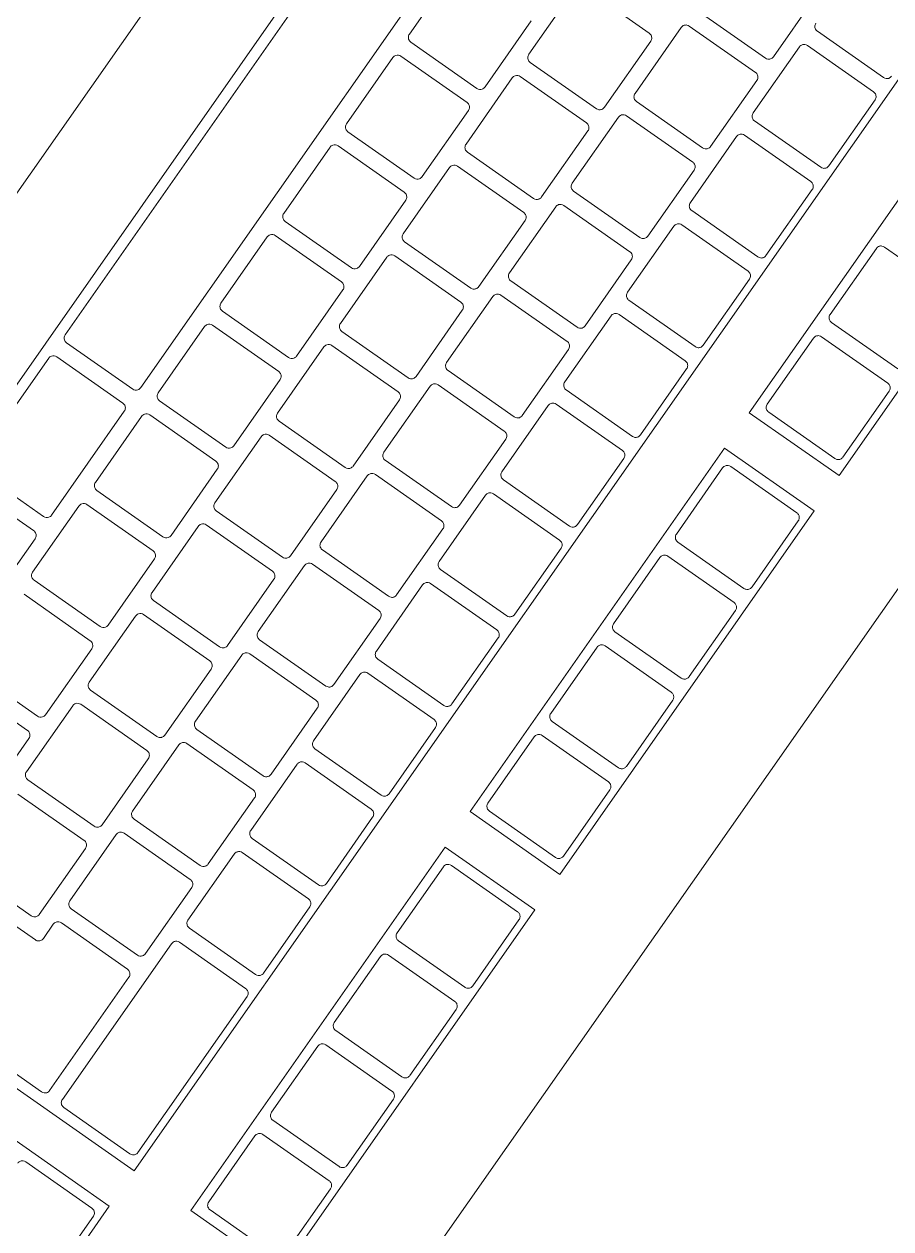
# Model space of a CAD drawing. Header units: inches. Extents: x 1 to 4637, y -664 to 702.
# Drawn here: x 1133.69 to 1139.61, y 216.68 to 224.91 of the extents above; entities that cross this region are included whole.
import ezdxf

# ---------------------------------------------------------------- set-up
doc = ezdxf.new("R2010")
doc.units = ezdxf.units.IN
doc.header["$MEASUREMENT"] = 0
doc.layers.add('I-FURN', color=30, linetype='Continuous', lineweight=9)

# ---------------------------------------------------------------- blocks, each defined once
blk = doc.blocks.new('Desk - Group 3 - No Side Chairs-V9-New Construction - Tel_Data_Elec Plan')
at = {"layer": 'I-FURN'}
for p, q in [((30.0812, -12.8874), (15.2461, -2.4997)), ((17.9286, -9.8571), (20.0738, -6.7933)), ((20.0738, -6.7933), (29.2973, -13.2517)), ((11.5285, -7.8091), (26.3635, -18.1967)), ((18.4673, -9.225), (19.213, -8.16)), ((17.6867, -9.6877), (15.8162, -8.378)), ((18.5448, -8.4622), (17.6867, -9.6877)), ((19.8902, -8.6343), (19.5063, -9.1825)), ((19.6703, -9.1542), (19.987, -8.702)), ((21.2545, -8.6764), (20.9379, -9.1286)), ((22.2474, -9.1804), (21.5379, -8.6836)), ((22.6188, -8.7185), (22.3022, -9.1707)), ((21.0346, -9.1963), (21.3513, -8.7441)), ((22.3989, -9.2384), (22.7156, -8.7862)), ((22.7704, -8.7766), (23.4799, -9.2734)), ((20.8831, -9.1382), (20.4316, -8.8221)), ((17.9903, -9.1169), (17.6736, -9.5691)), ((20.503, -9.0633), (20.1863, -9.5155)), ((20.2831, -9.5833), (20.5997, -9.1311)), ((20.6546, -9.1214), (21.1061, -9.4375)), ((21.8673, -9.1054), (21.5506, -9.5576)), ((20.1315, -9.5252), (19.68, -9.209)), ((21.6474, -9.6254), (21.964, -9.1732)), ((22.0189, -9.1635), (22.4704, -9.4796)), ((17.6188, -9.5788), (17.1673, -9.2626)), ((19.2509, -9.8218), (18.4769, -9.2798)), ((19.516, -9.2373), (19.6127, -9.3051)), ((21.4958, -9.5673), (21.0443, -9.2512)), ((23.1181, -9.7901), (22.4086, -9.2933)), ((18.0445, -9.8288), (18.3611, -9.3766)), ((18.416, -9.3669), (19.4802, -10.1121)), ((19.6224, -9.3599), (19.3058, -9.8121)), ((23.4896, -9.3282), (23.1729, -9.7804)), ((19.4025, -9.8799), (19.7192, -9.4277)), ((19.774, -9.418), (20.2255, -9.7341)), ((23.2697, -9.8482), (23.5863, -9.3959)), ((23.6412, -9.3863), (26.7049, -11.5315)), ((21.1157, -9.4924), (20.7991, -9.9446)), ((22.48, -9.5345), (22.1634, -9.9867)), ((20.8958, -10.0123), (21.2125, -9.5601)), ((21.2673, -9.5504), (21.7188, -9.8666)), ((22.2601, -10.0544), (22.5768, -9.6022)), ((22.6316, -9.5926), (23.0831, -9.9087)), ((20.7443, -9.9542), (20.2928, -9.6381)), ((22.1086, -9.9964), (21.6571, -9.6802)), ((20.2352, -9.789), (19.9185, -10.2412)), ((27.1521, -16.3155), (17.9286, -9.8571)), ((20.0153, -10.3089), (20.3319, -9.8567)), ((20.3868, -9.847), (20.8383, -10.1632)), ((19.1184, -10.6288), (18.0542, -9.8836)), ((19.8637, -10.2508), (19.4122, -9.9347)), ((21.7285, -9.9214), (21.4118, -10.3736)), ((26.3431, -12.0482), (23.2794, -9.903)), ((21.5086, -10.4414), (21.8252, -9.9892)), ((21.8801, -9.9795), (22.3316, -10.2956)), ((23.0928, -9.9635), (22.7761, -10.4157)), ((22.8729, -10.4835), (23.1895, -10.0313)), ((23.2444, -10.0216), (23.6959, -10.3378)), ((21.357, -10.3833), (20.9055, -10.0671)), ((22.7213, -10.4254), (22.2698, -10.1093)), ((19.4899, -10.1669), (19.1733, -10.6191)), ((17.2285, -10.8568), (17.6576, -10.2441)), ((17.6576, -10.2441), (20.1408, -11.9829)), ((19.27, -10.6869), (19.5866, -10.2347)), ((19.6415, -10.225), (20.093, -10.5412)), ((20.8479, -10.218), (20.5313, -10.6702)), ((20.628, -10.738), (20.9447, -10.2858)), ((20.9995, -10.2761), (21.451, -10.5922)), ((17.7159, -10.3667), (18.1674, -10.6828)), ((20.4765, -10.6799), (20.0249, -10.3638)), ((22.3412, -10.3505), (22.0246, -10.8027)), ((17.3445, -10.8285), (17.6611, -10.3763)), ((22.1213, -10.8704), (22.438, -10.4182)), ((22.4928, -10.4085), (22.9443, -10.7247)), ((23.7055, -10.3926), (23.3889, -10.8448)), ((23.8571, -10.4507), (24.3086, -10.7668)), ((21.9698, -10.8123), (21.5183, -10.4962)), ((23.4856, -10.9125), (23.8023, -10.4603)), ((20.1026, -10.596), (19.786, -11.0482)), ((23.3341, -10.8545), (22.8826, -10.5383)), ((19.8828, -11.1159), (20.1994, -10.6637)), ((20.2542, -10.6541), (20.7057, -10.9702)), ((21.4607, -10.6471), (21.144, -11.0993)), ((18.1771, -10.7376), (17.8605, -11.1898)), ((19.7312, -11.0579), (19.2797, -10.7417)), ((21.2408, -11.167), (21.5574, -10.7148)), ((21.6123, -10.7052), (22.0638, -11.0213)), ((22.954, -10.7795), (22.6373, -11.2317)), ((19.7118, -12.5956), (17.2285, -10.8568)), ((17.9572, -11.2576), (18.2739, -10.8054)), ((18.3287, -10.7957), (18.7802, -11.1119)), ((21.0892, -11.1089), (20.6377, -10.7928)), ((22.7341, -11.2995), (23.0507, -10.8473)), ((23.1056, -10.8376), (23.5571, -11.1537)), ((24.3183, -10.8216), (24.0016, -11.2738)), ((17.8056, -11.1995), (17.3541, -10.8834)), ((22.5825, -11.2414), (22.131, -10.9253)), ((24.0984, -11.3416), (24.415, -10.8894)), ((24.4699, -10.8797), (24.9214, -11.1959)), ((20.7154, -11.025), (20.3988, -11.4772)), ((23.9468, -11.2835), (23.4953, -10.9674)), ((20.4955, -11.545), (20.8121, -11.0928)), ((20.867, -11.0831), (21.3185, -11.3993)), ((22.0734, -11.0761), (21.7568, -11.5283)), ((18.7899, -11.1667), (18.4732, -11.6189)), ((20.3439, -11.4869), (19.8924, -11.1708)), ((21.8535, -11.5961), (22.1702, -11.1439)), ((22.225, -11.1342), (22.6765, -11.4503)), ((18.57, -11.6866), (18.8866, -11.2344)), ((18.9414, -11.2248), (19.3929, -11.5409)), ((21.702, -11.538), (21.2505, -11.2219)), ((23.5667, -11.2086), (23.2501, -11.6608)), ((23.3468, -11.7285), (23.6635, -11.2763)), ((23.7183, -11.2667), (24.1698, -11.5828)), ((24.931, -11.2507), (24.6144, -11.7029)), ((18.4184, -11.6286), (17.9669, -11.3124)), ((23.1953, -11.6704), (22.7438, -11.3543)), ((24.7111, -11.7706), (25.0278, -11.3184)), ((25.0826, -11.3088), (25.5341, -11.6249)), ((24.5596, -11.7126), (24.1081, -11.3964)), ((21.3282, -11.4541), (21.0115, -11.9063)), ((21.1083, -11.974), (21.4249, -11.5218)), ((21.4797, -11.5122), (21.9312, -11.8283)), ((22.6862, -11.5052), (22.3695, -11.9574)), ((19.4026, -11.5957), (19.086, -12.0479)), ((20.9567, -11.916), (20.5052, -11.5998)), ((22.4663, -12.0251), (22.7829, -11.5729)), ((22.8378, -11.5633), (23.2893, -11.8794)), ((19.1827, -12.1157), (19.4994, -11.6635)), ((19.5542, -11.6538), (20.0057, -11.97)), ((22.3147, -11.9671), (21.8632, -11.6509)), ((24.1795, -11.6376), (23.8628, -12.0898)), ((25.5438, -11.6797), (25.2271, -12.132)), ((19.0311, -12.0576), (18.5796, -11.7415)), ((23.9596, -12.1576), (24.2762, -11.7054)), ((24.3311, -11.6957), (24.7826, -12.0118)), ((25.3239, -12.1997), (25.6405, -11.7475)), ((25.6954, -11.7378), (26.1469, -12.054)), ((23.808, -12.0995), (23.3565, -11.7834)), ((25.1723, -12.1416), (24.7208, -11.8255)), ((21.9409, -11.8831), (21.6243, -12.3354)), ((23.2989, -11.9342), (22.9823, -12.3864)), ((20.1408, -11.9829), (19.7118, -12.5956)), ((21.721, -12.4031), (22.0377, -11.9509)), ((22.0925, -11.9412), (22.544, -12.2574)), ((23.079, -12.4542), (23.3957, -12.002)), ((23.4505, -11.9923), (23.902, -12.3085)), ((20.0154, -12.0248), (19.6987, -12.477)), ((21.5694, -12.345), (21.1179, -12.0289)), ((22.9275, -12.3961), (22.476, -12.08)), ((24.7922, -12.0667), (24.4756, -12.5189)), ((19.6439, -12.4867), (19.1924, -12.1705)), ((19.9537, -12.765), (20.3827, -12.1522)), ((20.3827, -12.1522), (22.866, -13.891)), ((24.5723, -12.5866), (24.889, -12.1344)), ((24.9438, -12.1248), (25.3953, -12.4409)), ((24.4208, -12.5286), (23.9693, -12.2124)), ((25.7851, -12.5707), (25.3336, -12.2545)), ((20.0696, -12.7367), (20.3862, -12.2845)), ((20.4411, -12.2748), (20.8926, -12.591)), ((22.5537, -12.3122), (22.237, -12.7644)), ((22.3338, -12.8321), (22.6504, -12.3799)), ((22.7052, -12.3703), (23.1567, -12.6864)), ((23.9117, -12.3633), (23.595, -12.8155)), ((24.0633, -12.4214), (24.5148, -12.7375)), ((22.1822, -12.7741), (21.7307, -12.4579)), ((23.5402, -12.8252), (23.0887, -12.509)), ((23.6918, -12.8832), (24.0084, -12.431)), ((25.405, -12.4957), (25.0883, -12.9479)), ((25.1851, -13.0157), (25.5017, -12.5635)), ((25.5566, -12.5538), (26.0081, -12.87)), ((20.9022, -12.6458), (20.5856, -13.098)), ((25.0335, -12.9576), (24.582, -12.6415)), ((20.6824, -13.1657), (20.999, -12.7135)), ((21.0538, -12.7039), (21.5053, -13.02)), ((23.1664, -12.7413), (22.8498, -13.1935)), ((22.4369, -14.5038), (19.9537, -12.765)), ((20.5308, -13.1077), (20.0793, -12.7915)), ((22.9465, -13.2612), (23.2632, -12.809)), ((23.318, -12.7993), (23.7695, -13.1155)), ((24.5244, -12.7923), (24.2078, -13.2445)), ((22.7949, -13.2031), (22.3434, -12.887)), ((24.3045, -13.3123), (24.6212, -12.8601)), ((24.676, -12.8504), (25.1275, -13.1666)), ((24.153, -13.2542), (23.7015, -12.9381)), ((26.0177, -12.9248), (25.7011, -13.377)), ((21.515, -13.0748), (21.1984, -13.527)), ((25.6463, -13.3867), (25.1948, -13.0705)), ((21.2951, -13.5948), (21.6117, -13.1426)), ((21.6666, -13.1329), (22.1181, -13.4491)), ((21.1435, -13.5367), (20.692, -13.2206)), ((23.7792, -13.1703), (23.4625, -13.6225)), ((23.5593, -13.6903), (23.8759, -13.2381)), ((23.9307, -13.2284), (24.3822, -13.5445)), ((25.1372, -13.2214), (24.8205, -13.6736)), ((23.4077, -13.6322), (22.9562, -13.316)), ((24.9173, -13.7413), (25.2339, -13.2891)), ((25.2888, -13.2795), (25.7403, -13.5956)), ((24.7657, -13.6833), (24.3142, -13.3671)), ((22.1277, -13.5039), (21.8111, -13.9561)), ((21.9079, -14.0238), (22.2245, -13.5716)), ((22.2793, -13.562), (22.7308, -13.8781)), ((21.7563, -13.9658), (21.3048, -13.6496)), ((24.3919, -13.5994), (24.0753, -14.0516)), ((24.5435, -13.6574), (24.995, -13.9736)), ((25.7499, -13.6504), (25.4333, -14.1027)), ((24.0204, -14.0612), (23.5689, -13.7451)), ((24.172, -14.1193), (24.4887, -13.6671)), ((25.53, -14.1704), (25.8467, -13.7182)), ((25.3785, -14.1123), (24.927, -13.7962)), ((22.866, -13.891), (22.4369, -14.5038)), ((22.7405, -13.9329), (22.4239, -14.3852)), ((22.6788, -14.6732), (23.1078, -14.0604)), ((23.1078, -14.0604), (25.5911, -15.7992)), ((25.0047, -14.0284), (24.688, -14.4806)), ((22.369, -14.3948), (21.9175, -14.0787)), ((24.7848, -14.5484), (25.1014, -14.0962)), ((25.1562, -14.0865), (25.6077, -14.4026)), ((22.7947, -14.6448), (23.1114, -14.1926)), ((23.1662, -14.183), (23.6177, -14.4991)), ((24.6332, -14.4903), (24.1817, -14.1741)), ((25.9912, -14.5414), (25.5397, -14.2252)), ((25.6174, -14.4575), (25.3008, -14.9097)), ((23.6274, -14.5539), (23.3107, -15.0062)), ((25.3975, -14.9774), (25.7142, -14.5252)), ((23.4075, -15.0739), (23.7241, -14.6217)), ((23.779, -14.612), (24.2305, -14.9282)), ((25.2459, -14.9193), (24.7944, -14.6032)), ((25.162, -16.4119), (22.6788, -14.6732)), ((23.2559, -15.0158), (22.8044, -14.6997)), ((24.2401, -14.983), (23.9235, -15.4352))]:
    blk.add_line(p, q, dxfattribs=at)
for points, knots in [([(17.9806, -9.062), (17.984, -9.0644), (17.9901, -9.0703), (17.9954, -9.0805), (17.9976, -9.0907), (17.9973, -9.1031), (17.9938, -9.1119), (17.9903, -9.1169)], [0, 0, 0, 0, 0.2, 0.4, 0.55, 0.7, 1, 1, 1, 1]), ([(19.68, -9.209), (19.6766, -9.2067), (19.6706, -9.2008), (19.6652, -9.1906), (19.663, -9.1805), (19.6633, -9.168), (19.6668, -9.1592), (19.6703, -9.1542)], [0, 0, 0, 0, 0.2, 0.4, 0.55, 0.7, 1, 1, 1, 1]), ([(21.0443, -9.2512), (21.0409, -9.2488), (21.0349, -9.243), (21.028, -9.23), (21.0264, -9.2132), (21.0311, -9.2014), (21.0346, -9.1963)], [0, 0, 0, 0, 0.2, 0.4, 0.7, 1, 1, 1, 1]), ([(18.4769, -9.2798), (18.4735, -9.2774), (18.4675, -9.2716), (18.4621, -9.2613), (18.46, -9.2512), (18.4603, -9.2388), (18.4638, -9.23), (18.4673, -9.225)], [0, 0, 0, 0, 0.2, 0.4, 0.55, 0.7, 1, 1, 1, 1]), ([(22.4086, -9.2933), (22.4052, -9.2909), (22.3992, -9.2851), (22.3924, -9.2722), (22.3907, -9.2553), (22.3954, -9.2435), (22.3989, -9.2384)], [0, 0, 0, 0, 0.2, 0.4, 0.7, 1, 1, 1, 1]), ([(23.4799, -9.2734), (23.4833, -9.2757), (23.4893, -9.2815), (23.4962, -9.2944), (23.4978, -9.3113), (23.4931, -9.3231), (23.4896, -9.3282)], [0, 0, 0, 0, 0.2, 0.4, 0.7, 1, 1, 1, 1]), ([(19.6127, -9.3051), (19.6162, -9.3075), (19.6222, -9.3133), (19.6276, -9.3235), (19.6297, -9.3337), (19.6294, -9.3461), (19.6259, -9.3549), (19.6224, -9.3599)], [0, 0, 0, 0, 0.2, 0.4, 0.55, 0.7, 1, 1, 1, 1]), ([(21.1061, -9.4375), (21.1094, -9.4399), (21.1155, -9.4457), (21.1223, -9.4587), (21.1239, -9.4755), (21.1193, -9.4873), (21.1157, -9.4924)], [0, 0, 0, 0, 0.2, 0.4, 0.7, 1, 1, 1, 1]), ([(22.4704, -9.4796), (22.4737, -9.482), (22.4798, -9.4878), (22.4866, -9.5008), (22.4882, -9.5176), (22.4836, -9.5294), (22.48, -9.5345)], [0, 0, 0, 0, 0.2, 0.4, 0.7, 1, 1, 1, 1]), ([(20.2928, -9.6381), (20.2893, -9.6357), (20.2833, -9.6299), (20.2779, -9.6197), (20.2758, -9.6095), (20.2761, -9.5971), (20.2796, -9.5883), (20.2831, -9.5833)], [0, 0, 0, 0, 0.2, 0.4, 0.55, 0.7, 1, 1, 1, 1]), ([(21.6571, -9.6802), (21.6537, -9.6778), (21.6476, -9.672), (21.6408, -9.6591), (21.6392, -9.6422), (21.6439, -9.6304), (21.6474, -9.6254)], [0, 0, 0, 0, 0.2, 0.4, 0.7, 1, 1, 1, 1]), ([(20.2255, -9.7341), (20.2289, -9.7365), (20.2349, -9.7424), (20.2403, -9.7526), (20.2425, -9.7627), (20.2422, -9.7751), (20.2387, -9.7839), (20.2352, -9.789)], [0, 0, 0, 0, 0.2, 0.4, 0.55, 0.7, 1, 1, 1, 1]), ([(18.0542, -9.8836), (18.0507, -9.8812), (18.0447, -9.8753), (18.0393, -9.865), (18.0372, -9.8549), (18.0375, -9.8425), (18.041, -9.8338), (18.0445, -9.8288)], [0, 0, 0, 0, 0.2, 0.4, 0.55, 0.7, 1, 1, 1, 1]), ([(21.7188, -9.8666), (21.7222, -9.869), (21.7282, -9.8748), (21.7351, -9.8877), (21.7367, -9.9046), (21.732, -9.9164), (21.7285, -9.9214)], [0, 0, 0, 0, 0.2, 0.4, 0.7, 1, 1, 1, 1]), ([(23.2794, -9.903), (23.276, -9.9006), (23.27, -9.8948), (23.2631, -9.8819), (23.2615, -9.865), (23.2662, -9.8532), (23.2697, -9.8482)], [0, 0, 0, 0, 0.2, 0.4, 0.7, 1, 1, 1, 1]), ([(19.4122, -9.9347), (19.4088, -9.9323), (19.4027, -9.9264), (19.3974, -9.9162), (19.3952, -9.9061), (19.3955, -9.8937), (19.399, -9.8849), (19.4025, -9.8799)], [0, 0, 0, 0, 0.2, 0.4, 0.55, 0.7, 1, 1, 1, 1]), ([(23.0831, -9.9087), (23.0865, -9.9111), (23.0925, -9.9169), (23.0994, -9.9298), (23.101, -9.9467), (23.0963, -9.9585), (23.0928, -9.9635)], [0, 0, 0, 0, 0.2, 0.4, 0.7, 1, 1, 1, 1]), ([(20.9055, -10.0671), (20.9021, -10.0648), (20.8961, -10.0589), (20.8907, -10.0487), (20.8885, -10.0386), (20.8888, -10.0262), (20.8923, -10.0173), (20.8958, -10.0123)], [0, 0, 0, 0, 0.2, 0.4, 0.55, 0.7, 1, 1, 1, 1]), ([(19.4802, -10.1121), (19.4836, -10.1145), (19.4897, -10.1204), (19.4951, -10.1306), (19.4972, -10.1408), (19.4969, -10.1532), (19.4934, -10.1619), (19.4899, -10.1669)], [0, 0, 0, 0, 0.2, 0.4, 0.55, 0.7, 1, 1, 1, 1]), ([(22.2698, -10.1093), (22.2664, -10.1069), (22.2604, -10.1011), (22.2535, -10.0881), (22.2519, -10.0713), (22.2566, -10.0595), (22.2601, -10.0544)], [0, 0, 0, 0, 0.2, 0.4, 0.7, 1, 1, 1, 1]), ([(20.8383, -10.1632), (20.8417, -10.1656), (20.8477, -10.1714), (20.8531, -10.1816), (20.8552, -10.1918), (20.8549, -10.2042), (20.8514, -10.213), (20.8479, -10.218)], [0, 0, 0, 0, 0.2, 0.4, 0.55, 0.7, 1, 1, 1, 1]), ([(20.0249, -10.3638), (20.0215, -10.3614), (20.0155, -10.3555), (20.0101, -10.3453), (20.008, -10.3351), (20.0083, -10.3227), (20.0118, -10.3139), (20.0153, -10.3089)], [0, 0, 0, 0, 0.2, 0.4, 0.55, 0.7, 1, 1, 1, 1]), ([(22.3316, -10.2956), (22.335, -10.298), (22.341, -10.3038), (22.3478, -10.3168), (22.3494, -10.3337), (22.3448, -10.3454), (22.3412, -10.3505)], [0, 0, 0, 0, 0.2, 0.4, 0.7, 1, 1, 1, 1]), ([(23.6959, -10.3378), (23.6992, -10.3401), (23.7053, -10.3459), (23.7121, -10.3589), (23.7137, -10.3757), (23.7091, -10.3875), (23.7055, -10.3926)], [0, 0, 0, 0, 0.2, 0.4, 0.7, 1, 1, 1, 1]), ([(21.5183, -10.4962), (21.5149, -10.4938), (21.5088, -10.488), (21.5034, -10.4778), (21.5013, -10.4676), (21.5016, -10.4552), (21.5051, -10.4464), (21.5086, -10.4414)], [0, 0, 0, 0, 0.2, 0.4, 0.55, 0.7, 1, 1, 1, 1]), ([(22.8826, -10.5383), (22.8792, -10.5359), (22.8731, -10.5301), (22.8663, -10.5172), (22.8647, -10.5003), (22.8694, -10.4885), (22.8729, -10.4835)], [0, 0, 0, 0, 0.2, 0.4, 0.7, 1, 1, 1, 1]), ([(20.093, -10.5412), (20.0964, -10.5435), (20.1025, -10.5494), (20.1078, -10.5597), (20.11, -10.5698), (20.1096, -10.5822), (20.1062, -10.591), (20.1026, -10.596)], [0, 0, 0, 0, 0.2, 0.4, 0.55, 0.7, 1, 1, 1, 1]), ([(21.451, -10.5922), (21.4544, -10.5946), (21.4604, -10.6005), (21.4658, -10.6107), (21.468, -10.6208), (21.4677, -10.6332), (21.4642, -10.642), (21.4607, -10.6471)], [0, 0, 0, 0, 0.2, 0.4, 0.55, 0.7, 1, 1, 1, 1]), ([(18.1674, -10.6828), (18.1709, -10.6852), (18.177, -10.6912), (18.1823, -10.7014), (18.1844, -10.7116), (18.1841, -10.724), (18.1806, -10.7327), (18.1771, -10.7376)], [0, 0, 0, 0, 0.2, 0.4, 0.55, 0.7, 1, 1, 1, 1]), ([(19.2797, -10.7417), (19.2762, -10.7393), (19.2702, -10.7334), (19.2648, -10.7232), (19.2627, -10.713), (19.263, -10.7006), (19.2665, -10.6919), (19.27, -10.6869)], [0, 0, 0, 0, 0.2, 0.4, 0.55, 0.7, 1, 1, 1, 1]), ([(20.6377, -10.7928), (20.6343, -10.7904), (20.6282, -10.7845), (20.6229, -10.7743), (20.6207, -10.7642), (20.621, -10.7518), (20.6245, -10.743), (20.628, -10.738)], [0, 0, 0, 0, 0.2, 0.4, 0.55, 0.7, 1, 1, 1, 1]), ([(22.9443, -10.7247), (22.9477, -10.7271), (22.9537, -10.7329), (22.9606, -10.7458), (22.9622, -10.7627), (22.9575, -10.7745), (22.954, -10.7795)], [0, 0, 0, 0, 0.2, 0.4, 0.7, 1, 1, 1, 1]), ([(24.3086, -10.7668), (24.312, -10.7692), (24.318, -10.775), (24.3249, -10.7879), (24.3265, -10.8048), (24.3218, -10.8166), (24.3183, -10.8216)], [0, 0, 0, 0, 0.2, 0.4, 0.7, 1, 1, 1, 1]), ([(22.131, -10.9253), (22.1276, -10.9229), (22.1216, -10.917), (22.1162, -10.9068), (22.114, -10.8967), (22.1143, -10.8843), (22.1178, -10.8754), (22.1213, -10.8704)], [0, 0, 0, 0, 0.2, 0.4, 0.55, 0.7, 1, 1, 1, 1]), ([(23.4953, -10.9674), (23.4919, -10.965), (23.4859, -10.9592), (23.479, -10.9462), (23.4775, -10.9294), (23.4821, -10.9176), (23.4856, -10.9125)], [0, 0, 0, 0, 0.2, 0.4, 0.7, 1, 1, 1, 1]), ([(20.7057, -10.9702), (20.7092, -10.9726), (20.7152, -10.9785), (20.7206, -10.9887), (20.7227, -10.9989), (20.7224, -11.0113), (20.7189, -11.02), (20.7154, -11.025)], [0, 0, 0, 0, 0.2, 0.4, 0.55, 0.7, 1, 1, 1, 1]), ([(22.0638, -11.0213), (22.0672, -11.0237), (22.0732, -11.0295), (22.0786, -11.0397), (22.0807, -11.0499), (22.0804, -11.0623), (22.0769, -11.0711), (22.0734, -11.0761)], [0, 0, 0, 0, 0.2, 0.4, 0.55, 0.7, 1, 1, 1, 1]), ([(18.7802, -11.1119), (18.7836, -11.1143), (18.7897, -11.1202), (18.7951, -11.1305), (18.7972, -11.1407), (18.7968, -11.153), (18.7933, -11.1617), (18.7899, -11.1667)], [0, 0, 0, 0, 0.2, 0.4, 0.55, 0.7, 1, 1, 1, 1]), ([(19.8924, -11.1708), (19.889, -11.1684), (19.8829, -11.1625), (19.8776, -11.1522), (19.8754, -11.142), (19.8758, -11.1297), (19.8793, -11.1209), (19.8828, -11.1159)], [0, 0, 0, 0, 0.2, 0.4, 0.55, 0.7, 1, 1, 1, 1]), ([(21.2505, -11.2219), (21.247, -11.2195), (21.241, -11.2136), (21.2356, -11.2034), (21.2335, -11.1932), (21.2338, -11.1808), (21.2373, -11.172), (21.2408, -11.167)], [0, 0, 0, 0, 0.2, 0.4, 0.55, 0.7, 1, 1, 1, 1]), ([(23.5571, -11.1537), (23.5605, -11.1561), (23.5665, -11.1619), (23.5733, -11.1749), (23.5749, -11.1918), (23.5703, -11.2035), (23.5667, -11.2086)], [0, 0, 0, 0, 0.2, 0.4, 0.7, 1, 1, 1, 1]), ([(24.9214, -11.1959), (24.9248, -11.1982), (24.9308, -11.204), (24.9376, -11.217), (24.9392, -11.2338), (24.9346, -11.2456), (24.931, -11.2507)], [0, 0, 0, 0, 0.2, 0.4, 0.7, 1, 1, 1, 1]), ([(22.7438, -11.3543), (22.7404, -11.3519), (22.7343, -11.3461), (22.7289, -11.3359), (22.7268, -11.3257), (22.7271, -11.3133), (22.7306, -11.3045), (22.7341, -11.2995)], [0, 0, 0, 0, 0.2, 0.4, 0.55, 0.7, 1, 1, 1, 1]), ([(24.1081, -11.3964), (24.1047, -11.394), (24.0986, -11.3882), (24.0918, -11.3753), (24.0902, -11.3584), (24.0949, -11.3466), (24.0984, -11.3416)], [0, 0, 0, 0, 0.2, 0.4, 0.7, 1, 1, 1, 1]), ([(21.3185, -11.3993), (21.3219, -11.4017), (21.328, -11.4075), (21.3333, -11.4178), (21.3355, -11.4279), (21.3351, -11.4403), (21.3317, -11.4491), (21.3282, -11.4541)], [0, 0, 0, 0, 0.2, 0.4, 0.55, 0.7, 1, 1, 1, 1]), ([(22.6765, -11.4503), (22.6799, -11.4527), (22.686, -11.4586), (22.6913, -11.4688), (22.6935, -11.4789), (22.6932, -11.4914), (22.6897, -11.5002), (22.6862, -11.5052)], [0, 0, 0, 0, 0.2, 0.4, 0.55, 0.7, 1, 1, 1, 1]), ([(19.3929, -11.5409), (19.3964, -11.5433), (19.4025, -11.5493), (19.4078, -11.5596), (19.4099, -11.5697), (19.4096, -11.5821), (19.4061, -11.5908), (19.4026, -11.5957)], [0, 0, 0, 0, 0.2, 0.4, 0.55, 0.7, 1, 1, 1, 1]), ([(20.5052, -11.5998), (20.5017, -11.5974), (20.4957, -11.5915), (20.4903, -11.5813), (20.4882, -11.5711), (20.4885, -11.5587), (20.492, -11.55), (20.4955, -11.545)], [0, 0, 0, 0, 0.2, 0.4, 0.55, 0.7, 1, 1, 1, 1]), ([(21.8632, -11.6509), (21.8598, -11.6485), (21.8537, -11.6426), (21.8484, -11.6324), (21.8462, -11.6223), (21.8465, -11.6099), (21.85, -11.6011), (21.8535, -11.5961)], [0, 0, 0, 0, 0.2, 0.4, 0.55, 0.7, 1, 1, 1, 1]), ([(24.1698, -11.5828), (24.1732, -11.5852), (24.1792, -11.591), (24.1861, -11.6039), (24.1877, -11.6208), (24.183, -11.6326), (24.1795, -11.6376)], [0, 0, 0, 0, 0.2, 0.4, 0.7, 1, 1, 1, 1]), ([(25.5341, -11.6249), (25.5375, -11.6273), (25.5435, -11.6331), (25.5504, -11.646), (25.552, -11.6629), (25.5473, -11.6747), (25.5438, -11.6797)], [0, 0, 0, 0, 0.2, 0.4, 0.7, 1, 1, 1, 1]), ([(23.3565, -11.7834), (23.3531, -11.781), (23.3471, -11.7751), (23.3417, -11.7649), (23.3395, -11.7548), (23.3398, -11.7424), (23.3433, -11.7336), (23.3468, -11.7285)], [0, 0, 0, 0, 0.2, 0.4, 0.55, 0.7, 1, 1, 1, 1]), ([(24.7208, -11.8255), (24.7174, -11.8231), (24.7114, -11.8173), (24.7045, -11.8043), (24.703, -11.7875), (24.7076, -11.7757), (24.7111, -11.7706)], [0, 0, 0, 0, 0.2, 0.4, 0.7, 1, 1, 1, 1]), ([(21.9312, -11.8283), (21.9347, -11.8307), (21.9407, -11.8366), (21.9461, -11.8468), (21.9482, -11.857), (21.9479, -11.8694), (21.9444, -11.8781), (21.9409, -11.8831)], [0, 0, 0, 0, 0.2, 0.4, 0.55, 0.7, 1, 1, 1, 1]), ([(23.2893, -11.8794), (23.2927, -11.8818), (23.2987, -11.8876), (23.3041, -11.8978), (23.3062, -11.908), (23.3059, -11.9204), (23.3024, -11.9292), (23.2989, -11.9342)], [0, 0, 0, 0, 0.2, 0.4, 0.55, 0.7, 1, 1, 1, 1]), ([(20.0057, -11.97), (20.0092, -11.9724), (20.0152, -11.9783), (20.0206, -11.9886), (20.0227, -11.9988), (20.0223, -12.0111), (20.0188, -12.0198), (20.0154, -12.0248)], [0, 0, 0, 0, 0.2, 0.4, 0.55, 0.7, 1, 1, 1, 1]), ([(21.1179, -12.0289), (21.1145, -12.0265), (21.1084, -12.0206), (21.1031, -12.0103), (21.1009, -12.0001), (21.1013, -11.9878), (21.1048, -11.979), (21.1083, -11.974)], [0, 0, 0, 0, 0.2, 0.4, 0.55, 0.7, 1, 1, 1, 1]), ([(24.7826, -12.0118), (24.786, -12.0142), (24.792, -12.0201), (24.7988, -12.033), (24.8004, -12.0499), (24.7958, -12.0616), (24.7922, -12.0667)], [0, 0, 0, 0, 0.2, 0.4, 0.7, 1, 1, 1, 1]), ([(22.476, -12.08), (22.4725, -12.0776), (22.4665, -12.0717), (22.4611, -12.0615), (22.459, -12.0513), (22.4593, -12.0389), (22.4628, -12.0301), (22.4663, -12.0251)], [0, 0, 0, 0, 0.2, 0.4, 0.55, 0.7, 1, 1, 1, 1]), ([(23.9693, -12.2124), (23.9659, -12.21), (23.9598, -12.2042), (23.9544, -12.194), (23.9523, -12.1838), (23.9526, -12.1714), (23.9561, -12.1626), (23.9596, -12.1576)], [0, 0, 0, 0, 0.2, 0.4, 0.55, 0.7, 1, 1, 1, 1]), ([(22.544, -12.2574), (22.5474, -12.2598), (22.5535, -12.2656), (22.5588, -12.2759), (22.561, -12.286), (22.5606, -12.2984), (22.5572, -12.3072), (22.5537, -12.3122)], [0, 0, 0, 0, 0.2, 0.4, 0.55, 0.7, 1, 1, 1, 1]), ([(25.3336, -12.2545), (25.3302, -12.2522), (25.3242, -12.2463), (25.3173, -12.2334), (25.3157, -12.2165), (25.3204, -12.2047), (25.3239, -12.1997)], [0, 0, 0, 0, 0.2, 0.4, 0.7, 1, 1, 1, 1]), ([(23.902, -12.3085), (23.9054, -12.3108), (23.9115, -12.3167), (23.9168, -12.3269), (23.919, -12.337), (23.9187, -12.3495), (23.9152, -12.3583), (23.9117, -12.3633)], [0, 0, 0, 0, 0.2, 0.4, 0.55, 0.7, 1, 1, 1, 1]), ([(21.7307, -12.4579), (21.7272, -12.4555), (21.7212, -12.4496), (21.7158, -12.4394), (21.7137, -12.4292), (21.714, -12.4168), (21.7175, -12.4081), (21.721, -12.4031)], [0, 0, 0, 0, 0.2, 0.4, 0.55, 0.7, 1, 1, 1, 1]), ([(23.0887, -12.509), (23.0853, -12.5066), (23.0792, -12.5008), (23.0739, -12.4905), (23.0717, -12.4804), (23.072, -12.468), (23.0755, -12.4592), (23.079, -12.4542)], [0, 0, 0, 0, 0.2, 0.4, 0.55, 0.7, 1, 1, 1, 1]), ([(25.3953, -12.4409), (25.3987, -12.4433), (25.4047, -12.4491), (25.4116, -12.4621), (25.4132, -12.4789), (25.4085, -12.4907), (25.405, -12.4957)], [0, 0, 0, 0, 0.2, 0.4, 0.7, 1, 1, 1, 1]), ([(20.8926, -12.591), (20.896, -12.5934), (20.9021, -12.5993), (20.9075, -12.6096), (20.9096, -12.6198), (20.9092, -12.6321), (20.9057, -12.6408), (20.9022, -12.6458)], [0, 0, 0, 0, 0.2, 0.4, 0.55, 0.7, 1, 1, 1, 1]), ([(24.582, -12.6415), (24.5786, -12.6391), (24.5726, -12.6332), (24.5672, -12.623), (24.565, -12.6129), (24.5653, -12.6005), (24.5688, -12.5917), (24.5723, -12.5866)], [0, 0, 0, 0, 0.2, 0.4, 0.55, 0.7, 1, 1, 1, 1]), ([(23.1567, -12.6864), (23.1602, -12.6888), (23.1662, -12.6947), (23.1716, -12.7049), (23.1737, -12.7151), (23.1734, -12.7275), (23.1699, -12.7362), (23.1664, -12.7413)], [0, 0, 0, 0, 0.2, 0.4, 0.55, 0.7, 1, 1, 1, 1]), ([(24.5148, -12.7375), (24.5182, -12.7399), (24.5242, -12.7457), (24.5296, -12.7559), (24.5317, -12.7661), (24.5314, -12.7785), (24.5279, -12.7873), (24.5244, -12.7923)], [0, 0, 0, 0, 0.2, 0.4, 0.55, 0.7, 1, 1, 1, 1]), ([(22.3434, -12.887), (22.34, -12.8846), (22.3339, -12.8787), (22.3286, -12.8684), (22.3264, -12.8583), (22.3268, -12.8459), (22.3303, -12.8371), (22.3338, -12.8321)], [0, 0, 0, 0, 0.2, 0.4, 0.55, 0.7, 1, 1, 1, 1]), ([(23.7015, -12.9381), (23.698, -12.9357), (23.692, -12.9298), (23.6866, -12.9196), (23.6845, -12.9094), (23.6848, -12.897), (23.6883, -12.8883), (23.6918, -12.8832)], [0, 0, 0, 0, 0.2, 0.4, 0.55, 0.7, 1, 1, 1, 1]), ([(21.5053, -13.02), (21.5088, -13.0224), (21.5149, -13.0284), (21.5202, -13.0387), (21.5223, -13.0488), (21.5219, -13.0612), (21.5185, -13.0699), (21.515, -13.0748)], [0, 0, 0, 0, 0.2, 0.4, 0.55, 0.7, 1, 1, 1, 1]), ([(25.1948, -13.0705), (25.1914, -13.0681), (25.1853, -13.0623), (25.1799, -13.0521), (25.1778, -13.0419), (25.1781, -13.0295), (25.1816, -13.0207), (25.1851, -13.0157)], [0, 0, 0, 0, 0.2, 0.4, 0.55, 0.7, 1, 1, 1, 1]), ([(23.7695, -13.1155), (23.7729, -13.1179), (23.779, -13.1237), (23.7843, -13.134), (23.7865, -13.1441), (23.7861, -13.1565), (23.7827, -13.1653), (23.7792, -13.1703)], [0, 0, 0, 0, 0.2, 0.4, 0.55, 0.7, 1, 1, 1, 1]), ([(25.1275, -13.1666), (25.1309, -13.1689), (25.137, -13.1748), (25.1423, -13.185), (25.1445, -13.1951), (25.1442, -13.2076), (25.1407, -13.2164), (25.1372, -13.2214)], [0, 0, 0, 0, 0.2, 0.4, 0.55, 0.7, 1, 1, 1, 1]), ([(22.9562, -13.316), (22.9527, -13.3136), (22.9467, -13.3077), (22.9413, -13.2975), (22.9392, -13.2873), (22.9395, -13.2749), (22.943, -13.2662), (22.9465, -13.2612)], [0, 0, 0, 0, 0.2, 0.4, 0.55, 0.7, 1, 1, 1, 1]), ([(24.3142, -13.3671), (24.3108, -13.3647), (24.3047, -13.3589), (24.2994, -13.3486), (24.2972, -13.3385), (24.2975, -13.3261), (24.301, -13.3173), (24.3045, -13.3123)], [0, 0, 0, 0, 0.2, 0.4, 0.55, 0.7, 1, 1, 1, 1]), ([(22.1181, -13.4491), (22.1215, -13.4515), (22.1276, -13.4574), (22.133, -13.4677), (22.1351, -13.4779), (22.1347, -13.4902), (22.1312, -13.4989), (22.1277, -13.5039)], [0, 0, 0, 0, 0.2, 0.4, 0.55, 0.7, 1, 1, 1, 1]), ([(24.3822, -13.5445), (24.3857, -13.5469), (24.3917, -13.5528), (24.3971, -13.563), (24.3992, -13.5732), (24.3989, -13.5856), (24.3954, -13.5944), (24.3919, -13.5994)], [0, 0, 0, 0, 0.2, 0.4, 0.55, 0.7, 1, 1, 1, 1]), ([(25.7403, -13.5956), (25.7437, -13.598), (25.7497, -13.6039), (25.7551, -13.614), (25.7572, -13.6242), (25.7569, -13.6366), (25.7535, -13.6454), (25.7499, -13.6504)], [0, 0, 0, 0, 0.2, 0.4, 0.55, 0.7, 1, 1, 1, 1]), ([(23.5689, -13.7451), (23.5655, -13.7427), (23.5594, -13.7368), (23.5541, -13.7265), (23.5519, -13.7164), (23.5523, -13.704), (23.5558, -13.6952), (23.5593, -13.6903)], [0, 0, 0, 0, 0.2, 0.4, 0.55, 0.7, 1, 1, 1, 1]), ([(24.927, -13.7962), (24.9235, -13.7938), (24.9175, -13.7879), (24.9121, -13.7777), (24.91, -13.7675), (24.9103, -13.7551), (24.9138, -13.7464), (24.9173, -13.7413)], [0, 0, 0, 0, 0.2, 0.4, 0.55, 0.7, 1, 1, 1, 1]), ([(22.7308, -13.8781), (22.7343, -13.8805), (22.7404, -13.8865), (22.7457, -13.8968), (22.7478, -13.9069), (22.7475, -13.9193), (22.744, -13.928), (22.7405, -13.9329)], [0, 0, 0, 0, 0.2, 0.4, 0.55, 0.7, 1, 1, 1, 1]), ([(24.995, -13.9736), (24.9984, -13.976), (25.0045, -13.9819), (25.0098, -13.9921), (25.012, -14.0022), (25.0116, -14.0146), (25.0082, -14.0234), (25.0047, -14.0284)], [0, 0, 0, 0, 0.2, 0.4, 0.55, 0.7, 1, 1, 1, 1]), ([(24.1817, -14.1741), (24.1783, -14.1717), (24.1722, -14.1658), (24.1668, -14.1556), (24.1647, -14.1454), (24.165, -14.133), (24.1685, -14.1243), (24.172, -14.1193)], [0, 0, 0, 0, 0.2, 0.4, 0.55, 0.7, 1, 1, 1, 1]), ([(25.5397, -14.2252), (25.5363, -14.2228), (25.5302, -14.217), (25.5249, -14.2067), (25.5227, -14.1966), (25.5231, -14.1842), (25.5265, -14.1754), (25.53, -14.1704)], [0, 0, 0, 0, 0.2, 0.4, 0.55, 0.7, 1, 1, 1, 1]), ([(25.6077, -14.4026), (25.6112, -14.405), (25.6172, -14.4109), (25.6226, -14.4211), (25.6247, -14.4313), (25.6244, -14.4437), (25.6209, -14.4525), (25.6174, -14.4575)], [0, 0, 0, 0, 0.2, 0.4, 0.55, 0.7, 1, 1, 1, 1]), ([(23.6177, -14.4991), (23.6212, -14.5015), (23.6273, -14.5075), (23.6326, -14.5178), (23.6347, -14.5279), (23.6343, -14.5403), (23.6308, -14.549), (23.6274, -14.5539)], [0, 0, 0, 0, 0.2, 0.4, 0.55, 0.7, 1, 1, 1, 1]), ([(24.7944, -14.6032), (24.791, -14.6008), (24.7849, -14.5949), (24.7796, -14.5846), (24.7774, -14.5745), (24.7778, -14.5621), (24.7813, -14.5534), (24.7848, -14.5484)], [0, 0, 0, 0, 0.2, 0.4, 0.55, 0.7, 1, 1, 1, 1]), ([(24.2305, -14.9282), (24.2339, -14.9306), (24.24, -14.9365), (24.2454, -14.9468), (24.2475, -14.957), (24.2471, -14.9693), (24.2436, -14.978), (24.2401, -14.983)], [0, 0, 0, 0, 0.2, 0.4, 0.55, 0.7, 1, 1, 1, 1]), ([(25.4072, -15.0322), (25.4038, -15.0298), (25.3977, -15.0239), (25.3923, -15.0137), (25.3902, -15.0035), (25.3905, -14.9911), (25.394, -14.9824), (25.3975, -14.9774)], [0, 0, 0, 0, 0.2, 0.4, 0.55, 0.7, 1, 1, 1, 1])]:
    blk.add_open_spline(points, degree=3, knots=knots, dxfattribs=at)
for points in [[(20.5997, -9.1311), (20.6021, -9.1277), (20.6079, -9.1217), (20.6189, -9.1158), (20.6312, -9.1136), (20.6436, -9.1153), (20.6512, -9.119), (20.6546, -9.1214)], [(20.9379, -9.1286), (20.9355, -9.1319), (20.9298, -9.1379), (20.9187, -9.1438), (20.9064, -9.146), (20.894, -9.1443), (20.8864, -9.1406), (20.8831, -9.1382)], [(19.5063, -9.1825), (19.504, -9.1859), (19.5003, -9.1933), (19.4986, -9.2057), (19.5007, -9.218), (19.5066, -9.2291), (19.5126, -9.235), (19.516, -9.2373)], [(21.964, -9.1732), (21.9664, -9.1698), (21.9722, -9.1638), (21.9832, -9.1579), (21.9955, -9.1557), (22.008, -9.1575), (22.0155, -9.1611), (22.0189, -9.1635)], [(22.3022, -9.1707), (22.2998, -9.1741), (22.294, -9.1801), (22.283, -9.1859), (22.2707, -9.1881), (22.2583, -9.1864), (22.2507, -9.1827), (22.2474, -9.1804)], [(18.3611, -9.3766), (18.3635, -9.3732), (18.3692, -9.3673), (18.3802, -9.3614), (18.3925, -9.3591), (18.405, -9.3608), (18.4126, -9.3645), (18.416, -9.3669)], [(23.5863, -9.3959), (23.5887, -9.3926), (23.5945, -9.3866), (23.6055, -9.3807), (23.6179, -9.3785), (23.6303, -9.3803), (23.6378, -9.3839), (23.6412, -9.3863)], [(19.7192, -9.4277), (19.7215, -9.4243), (19.7273, -9.4183), (19.7383, -9.4124), (19.7506, -9.4102), (19.763, -9.4119), (19.7706, -9.4156), (19.774, -9.418)], [(20.1863, -9.5155), (20.184, -9.5189), (20.1782, -9.5248), (20.1672, -9.5307), (20.1549, -9.5329), (20.1425, -9.5312), (20.1349, -9.5276), (20.1315, -9.5252)], [(21.2125, -9.5601), (21.2148, -9.5567), (21.2206, -9.5508), (21.2316, -9.5449), (21.2439, -9.5427), (21.2564, -9.5444), (21.2639, -9.5481), (21.2673, -9.5504)], [(17.6736, -9.5691), (17.6713, -9.5724), (17.6656, -9.5784), (17.6547, -9.5843), (17.6424, -9.5865), (17.6298, -9.5848), (17.6222, -9.5812), (17.6188, -9.5788)], [(21.5506, -9.5576), (21.5483, -9.561), (21.5425, -9.567), (21.5315, -9.5729), (21.5192, -9.5751), (21.5067, -9.5733), (21.4992, -9.5697), (21.4958, -9.5673)], [(22.5768, -9.6022), (22.5791, -9.5989), (22.5849, -9.5929), (22.596, -9.587), (22.6083, -9.5848), (22.6207, -9.5865), (22.6282, -9.5902), (22.6316, -9.5926)], [(23.1729, -9.7804), (23.1706, -9.7838), (23.1648, -9.7898), (23.1538, -9.7957), (23.1414, -9.7978), (23.129, -9.7961), (23.1215, -9.7924), (23.1181, -9.7901)], [(19.3058, -9.8121), (19.3034, -9.8155), (19.2977, -9.8214), (19.2867, -9.8273), (19.2744, -9.8296), (19.2619, -9.8279), (19.2544, -9.8242), (19.2509, -9.8218)], [(20.3319, -9.8567), (20.3343, -9.8534), (20.34, -9.8474), (20.351, -9.8415), (20.3633, -9.8393), (20.3758, -9.841), (20.3833, -9.8447), (20.3868, -9.847)], [(20.7991, -9.9446), (20.7967, -9.9479), (20.791, -9.9539), (20.78, -9.9598), (20.7677, -9.962), (20.7552, -9.9603), (20.7477, -9.9566), (20.7443, -9.9542)], [(21.8252, -9.9892), (21.8276, -9.9858), (21.8334, -9.9798), (21.8444, -9.9739), (21.8567, -9.9717), (21.8691, -9.9734), (21.8767, -9.9771), (21.8801, -9.9795)], [(22.1634, -9.9867), (22.161, -9.9901), (22.1553, -9.996), (22.1442, -10.0019), (22.1319, -10.0041), (22.1195, -10.0024), (22.1119, -9.9987), (22.1086, -9.9964)], [(23.1895, -10.0313), (23.1919, -10.0279), (23.1977, -10.0219), (23.2087, -10.016), (23.221, -10.0138), (23.2335, -10.0156), (23.241, -10.0192), (23.2444, -10.0216)], [(19.5866, -10.2347), (19.589, -10.2313), (19.5947, -10.2254), (19.6057, -10.2195), (19.618, -10.2172), (19.6305, -10.2189), (19.6381, -10.2226), (19.6415, -10.225)], [(19.9185, -10.2412), (19.9162, -10.2445), (19.9104, -10.2505), (19.8995, -10.2564), (19.8872, -10.2586), (19.8747, -10.2569), (19.8671, -10.2532), (19.8637, -10.2508)], [(20.9447, -10.2858), (20.947, -10.2824), (20.9528, -10.2764), (20.9638, -10.2706), (20.9761, -10.2683), (20.9885, -10.27), (20.9961, -10.2737), (20.9995, -10.2761)], [(17.6611, -10.3763), (17.6634, -10.373), (17.6691, -10.3671), (17.68, -10.3612), (17.6923, -10.3589), (17.7049, -10.3605), (17.7125, -10.3642), (17.7159, -10.3667)], [(21.4118, -10.3736), (21.4095, -10.377), (21.4037, -10.383), (21.3927, -10.3888), (21.3804, -10.3911), (21.368, -10.3893), (21.3604, -10.3857), (21.357, -10.3833)], [(22.438, -10.4182), (22.4403, -10.4148), (22.4461, -10.4089), (22.4571, -10.403), (22.4694, -10.4008), (22.4819, -10.4025), (22.4894, -10.4062), (22.4928, -10.4085)], [(22.7761, -10.4157), (22.7738, -10.4191), (22.768, -10.4251), (22.757, -10.431), (22.7447, -10.4332), (22.7322, -10.4314), (22.7247, -10.4278), (22.7213, -10.4254)], [(23.8023, -10.4603), (23.8046, -10.457), (23.8104, -10.451), (23.8215, -10.4451), (23.8338, -10.4429), (23.8462, -10.4446), (23.8537, -10.4483), (23.8571, -10.4507)], [(19.1733, -10.6191), (19.1709, -10.6225), (19.1652, -10.6284), (19.1543, -10.6343), (19.142, -10.6366), (19.1295, -10.6349), (19.1219, -10.6312), (19.1184, -10.6288)], [(20.1994, -10.6637), (20.2017, -10.6604), (20.2075, -10.6544), (20.2184, -10.6485), (20.2307, -10.6463), (20.2432, -10.648), (20.2508, -10.6517), (20.2542, -10.6541)], [(20.5313, -10.6702), (20.5289, -10.6736), (20.5232, -10.6795), (20.5122, -10.6854), (20.4999, -10.6877), (20.4874, -10.686), (20.4799, -10.6823), (20.4765, -10.6799)], [(21.5574, -10.7148), (21.5598, -10.7115), (21.5655, -10.7055), (21.5765, -10.6996), (21.5888, -10.6974), (21.6013, -10.6991), (21.6089, -10.7028), (21.6123, -10.7052)], [(18.2739, -10.8054), (18.2762, -10.8021), (18.2819, -10.7961), (18.2927, -10.7902), (18.305, -10.7879), (18.3176, -10.7896), (18.3252, -10.7933), (18.3287, -10.7957)], [(22.0246, -10.8027), (22.0222, -10.806), (22.0165, -10.812), (22.0055, -10.8179), (21.9932, -10.8201), (21.9807, -10.8184), (21.9732, -10.8147), (21.9698, -10.8123)], [(23.0507, -10.8473), (23.0531, -10.8439), (23.0589, -10.8379), (23.0699, -10.832), (23.0822, -10.8298), (23.0946, -10.8316), (23.1022, -10.8352), (23.1056, -10.8376)], [(23.3889, -10.8448), (23.3865, -10.8482), (23.3808, -10.8541), (23.3697, -10.86), (23.3574, -10.8622), (23.345, -10.8605), (23.3375, -10.8568), (23.3341, -10.8545)], [(24.415, -10.8894), (24.4174, -10.886), (24.4232, -10.88), (24.4342, -10.8741), (24.4465, -10.872), (24.459, -10.8737), (24.4665, -10.8773), (24.4699, -10.8797)], [(19.786, -11.0482), (19.7837, -11.0515), (19.778, -11.0575), (19.767, -11.0634), (19.7547, -11.0656), (19.7422, -11.0639), (19.7346, -11.0603), (19.7312, -11.0579)], [(20.8121, -11.0928), (20.8145, -11.0894), (20.8202, -11.0835), (20.8312, -11.0776), (20.8435, -11.0753), (20.856, -11.077), (20.8636, -11.0807), (20.867, -11.0831)], [(21.144, -11.0993), (21.1417, -11.1026), (21.1359, -11.1086), (21.125, -11.1145), (21.1127, -11.1167), (21.1002, -11.115), (21.0926, -11.1113), (21.0892, -11.1089)], [(17.8605, -11.1898), (17.8585, -11.1926), (17.854, -11.1976), (17.8454, -11.2032), (17.8356, -11.2064), (17.8252, -11.207), (17.8148, -11.2048), (17.8085, -11.2015), (17.8056, -11.1995)], [(22.1702, -11.1439), (22.1725, -11.1405), (22.1783, -11.1345), (22.1893, -11.1287), (22.2016, -11.1264), (22.214, -11.1281), (22.2216, -11.1318), (22.225, -11.1342)], [(17.9669, -11.3124), (17.964, -11.3104), (17.9588, -11.3056), (17.9532, -11.2966), (17.9502, -11.2866), (17.9498, -11.2763), (17.9521, -11.2663), (17.9553, -11.2603), (17.9572, -11.2576)], [(18.8866, -11.2344), (18.8889, -11.2311), (18.8946, -11.2252), (18.9055, -11.2193), (18.9178, -11.217), (18.9304, -11.2187), (18.938, -11.2223), (18.9414, -11.2248)], [(22.6373, -11.2317), (22.635, -11.2351), (22.6292, -11.2411), (22.6182, -11.2469), (22.6059, -11.2492), (22.5935, -11.2474), (22.5859, -11.2438), (22.5825, -11.2414)], [(23.6635, -11.2763), (23.6658, -11.273), (23.6716, -11.267), (23.6826, -11.2611), (23.6949, -11.2589), (23.7074, -11.2606), (23.7149, -11.2643), (23.7183, -11.2667)], [(24.0016, -11.2738), (23.9993, -11.2772), (23.9935, -11.2832), (23.9825, -11.2891), (23.9702, -11.2913), (23.9577, -11.2896), (23.9502, -11.2859), (23.9468, -11.2835)], [(25.0278, -11.3184), (25.0301, -11.3151), (25.0359, -11.3091), (25.047, -11.3032), (25.0593, -11.301), (25.0717, -11.3027), (25.0792, -11.3064), (25.0826, -11.3088)], [(20.3988, -11.4772), (20.3964, -11.4806), (20.3907, -11.4865), (20.3798, -11.4924), (20.3675, -11.4947), (20.355, -11.493), (20.3474, -11.4893), (20.3439, -11.4869)], [(21.4249, -11.5218), (21.4272, -11.5185), (21.433, -11.5125), (21.4439, -11.5066), (21.4562, -11.5044), (21.4687, -11.5061), (21.4763, -11.5098), (21.4797, -11.5122)], [(21.7568, -11.5283), (21.7544, -11.5317), (21.7487, -11.5376), (21.7377, -11.5435), (21.7254, -11.5458), (21.7129, -11.5441), (21.7054, -11.5404), (21.702, -11.538)], [(22.7829, -11.5729), (22.7853, -11.5696), (22.791, -11.5636), (22.802, -11.5577), (22.8143, -11.5555), (22.8268, -11.5572), (22.8344, -11.5609), (22.8378, -11.5633)], [(18.4732, -11.6189), (18.4713, -11.6216), (18.4667, -11.6267), (18.4582, -11.6322), (18.4484, -11.6354), (18.4379, -11.636), (18.4276, -11.6338), (18.4213, -11.6306), (18.4184, -11.6286)], [(18.5796, -11.7415), (18.5768, -11.7394), (18.5715, -11.7346), (18.566, -11.7257), (18.5629, -11.7157), (18.5626, -11.7054), (18.5649, -11.6954), (18.568, -11.6894), (18.57, -11.6866)], [(19.4994, -11.6635), (19.5017, -11.6602), (19.5074, -11.6542), (19.5182, -11.6483), (19.5305, -11.646), (19.5431, -11.6477), (19.5507, -11.6514), (19.5542, -11.6538)], [(23.2501, -11.6608), (23.2477, -11.6641), (23.242, -11.6701), (23.231, -11.676), (23.2187, -11.6782), (23.2062, -11.6765), (23.1987, -11.6728), (23.1953, -11.6704)], [(24.2762, -11.7054), (24.2786, -11.702), (24.2844, -11.696), (24.2954, -11.6901), (24.3077, -11.6879), (24.3201, -11.6897), (24.3277, -11.6933), (24.3311, -11.6957)], [(24.6144, -11.7029), (24.612, -11.7063), (24.6063, -11.7123), (24.5952, -11.7181), (24.5829, -11.7203), (24.5705, -11.7186), (24.563, -11.7149), (24.5596, -11.7126)], [(25.6405, -11.7475), (25.6429, -11.7441), (25.6487, -11.7381), (25.6597, -11.7322), (25.672, -11.7301), (25.6845, -11.7318), (25.692, -11.7355), (25.6954, -11.7378)], [(21.0115, -11.9063), (21.0092, -11.9096), (21.0035, -11.9156), (20.9925, -11.9215), (20.9802, -11.9237), (20.9677, -11.9221), (20.9601, -11.9184), (20.9567, -11.916)], [(22.0377, -11.9509), (22.04, -11.9475), (22.0457, -11.9416), (22.0567, -11.9357), (22.069, -11.9335), (22.0815, -11.9351), (22.0891, -11.9388), (22.0925, -11.9412)], [(22.3695, -11.9574), (22.3672, -11.9607), (22.3615, -11.9667), (22.3505, -11.9726), (22.3382, -11.9748), (22.3257, -11.9731), (22.3181, -11.9694), (22.3147, -11.9671)], [(23.3957, -12.002), (23.398, -11.9986), (23.4038, -11.9927), (23.4148, -11.9868), (23.4271, -11.9845), (23.4395, -11.9863), (23.4471, -11.9899), (23.4505, -11.9923)], [(19.086, -12.0479), (19.084, -12.0507), (19.0795, -12.0557), (19.0709, -12.0613), (19.0611, -12.0645), (19.0507, -12.0651), (19.0403, -12.0629), (19.034, -12.0596), (19.0311, -12.0576)], [(23.8628, -12.0898), (23.8605, -12.0932), (23.8547, -12.0992), (23.8437, -12.1051), (23.8314, -12.1073), (23.819, -12.1056), (23.8114, -12.1019), (23.808, -12.0995)], [(19.1924, -12.1705), (19.1895, -12.1685), (19.1843, -12.1637), (19.1787, -12.1547), (19.1757, -12.1447), (19.1754, -12.1344), (19.1776, -12.1245), (19.1808, -12.1184), (19.1827, -12.1157)], [(24.889, -12.1344), (24.8913, -12.1311), (24.8971, -12.1251), (24.9081, -12.1192), (24.9205, -12.117), (24.9329, -12.1187), (24.9404, -12.1224), (24.9438, -12.1248)], [(25.2271, -12.132), (25.2248, -12.1353), (25.219, -12.1413), (25.208, -12.1472), (25.1957, -12.1494), (25.1832, -12.1477), (25.1757, -12.144), (25.1723, -12.1416)], [(20.3862, -12.2845), (20.3886, -12.2812), (20.3943, -12.2752), (20.4051, -12.2693), (20.4174, -12.267), (20.43, -12.2687), (20.4376, -12.2724), (20.4411, -12.2748)], [(21.6243, -12.3354), (21.6219, -12.3387), (21.6162, -12.3446), (21.6053, -12.3505), (21.593, -12.3528), (21.5805, -12.3511), (21.5729, -12.3474), (21.5694, -12.345)], [(22.6504, -12.3799), (22.6527, -12.3766), (22.6585, -12.3706), (22.6694, -12.3648), (22.6817, -12.3625), (22.6942, -12.3642), (22.7018, -12.3679), (22.7052, -12.3703)], [(22.9823, -12.3864), (22.9799, -12.3898), (22.9742, -12.3958), (22.9632, -12.4016), (22.9509, -12.4039), (22.9384, -12.4022), (22.9309, -12.3985), (22.9275, -12.3961)], [(24.0084, -12.431), (24.0108, -12.4277), (24.0165, -12.4217), (24.0275, -12.4158), (24.0398, -12.4136), (24.0523, -12.4153), (24.0599, -12.419), (24.0633, -12.4214)], [(19.6987, -12.477), (19.6968, -12.4797), (19.6922, -12.4848), (19.6837, -12.4903), (19.6739, -12.4935), (19.6634, -12.4941), (19.6531, -12.4919), (19.6468, -12.4887), (19.6439, -12.4867)], [(24.4756, -12.5189), (24.4732, -12.5222), (24.4675, -12.5282), (24.4565, -12.5341), (24.4442, -12.5363), (24.4317, -12.5346), (24.4242, -12.5309), (24.4208, -12.5286)], [(25.5017, -12.5635), (25.5041, -12.5601), (25.5099, -12.5541), (25.5209, -12.5482), (25.5332, -12.546), (25.5456, -12.5478), (25.5532, -12.5514), (25.5566, -12.5538)], [(20.0793, -12.7915), (20.0764, -12.7895), (20.0712, -12.7847), (20.0656, -12.7757), (20.0626, -12.7657), (20.0622, -12.7554), (20.0645, -12.7455), (20.0677, -12.7394), (20.0696, -12.7367)], [(20.999, -12.7135), (21.0013, -12.7102), (21.007, -12.7043), (21.0179, -12.6984), (21.0302, -12.6961), (21.0427, -12.6978), (21.0504, -12.7015), (21.0538, -12.7039)], [(22.237, -12.7644), (22.2347, -12.7677), (22.229, -12.7737), (22.218, -12.7796), (22.2057, -12.7818), (22.1932, -12.7802), (22.1856, -12.7765), (22.1822, -12.7741)], [(23.2632, -12.809), (23.2655, -12.8057), (23.2712, -12.7997), (23.2822, -12.7938), (23.2945, -12.7916), (23.307, -12.7933), (23.3146, -12.7969), (23.318, -12.7993)], [(23.595, -12.8155), (23.5927, -12.8188), (23.587, -12.8248), (23.576, -12.8307), (23.5637, -12.8329), (23.5512, -12.8312), (23.5436, -12.8276), (23.5402, -12.8252)], [(24.6212, -12.8601), (24.6235, -12.8567), (24.6293, -12.8508), (24.6403, -12.8449), (24.6526, -12.8427), (24.6651, -12.8444), (24.6726, -12.848), (24.676, -12.8504)], [(25.0883, -12.9479), (25.086, -12.9513), (25.0802, -12.9573), (25.0692, -12.9632), (25.0569, -12.9654), (25.0445, -12.9637), (25.0369, -12.96), (25.0335, -12.9576)], [(20.5856, -13.098), (20.5837, -13.1007), (20.5791, -13.1058), (20.5705, -13.1113), (20.5607, -13.1145), (20.5503, -13.1151), (20.54, -13.1129), (20.5337, -13.1097), (20.5308, -13.1077)], [(20.692, -13.2206), (20.6891, -13.2185), (20.6839, -13.2137), (20.6783, -13.2048), (20.6753, -13.1948), (20.675, -13.1845), (20.6773, -13.1745), (20.6804, -13.1685), (20.6824, -13.1657)], [(21.6117, -13.1426), (21.6141, -13.1393), (21.6198, -13.1333), (21.6306, -13.1275), (21.6429, -13.1252), (21.6555, -13.1268), (21.6631, -13.1305), (21.6666, -13.1329)], [(22.8498, -13.1935), (22.8474, -13.1968), (22.8417, -13.2027), (22.8308, -13.2086), (22.8185, -13.2109), (22.806, -13.2092), (22.7984, -13.2055), (22.7949, -13.2031)], [(23.8759, -13.2381), (23.8782, -13.2347), (23.884, -13.2287), (23.8949, -13.2229), (23.9072, -13.2206), (23.9197, -13.2223), (23.9273, -13.226), (23.9307, -13.2284)], [(24.2078, -13.2445), (24.2054, -13.2479), (24.1997, -13.2539), (24.1887, -13.2597), (24.1764, -13.262), (24.164, -13.2603), (24.1564, -13.2566), (24.153, -13.2542)], [(25.2339, -13.2891), (25.2363, -13.2858), (25.242, -13.2798), (25.253, -13.2739), (25.2653, -13.2717), (25.2778, -13.2734), (25.2854, -13.2771), (25.2888, -13.2795)], [(25.7011, -13.377), (25.6987, -13.3804), (25.693, -13.3863), (25.682, -13.3922), (25.6697, -13.3944), (25.6572, -13.3927), (25.6497, -13.389), (25.6463, -13.3867)], [(21.1984, -13.527), (21.1964, -13.5298), (21.1919, -13.5348), (21.1833, -13.5404), (21.1735, -13.5436), (21.1631, -13.5442), (21.1527, -13.542), (21.1464, -13.5387), (21.1435, -13.5367)], [(22.2245, -13.5716), (22.2268, -13.5683), (22.2325, -13.5624), (22.2434, -13.5565), (22.2557, -13.5542), (22.2682, -13.5559), (22.2759, -13.5596), (22.2793, -13.562)], [(21.3048, -13.6496), (21.3019, -13.6476), (21.2967, -13.6428), (21.2911, -13.6338), (21.2881, -13.6238), (21.2877, -13.6135), (21.29, -13.6036), (21.2932, -13.5975), (21.2951, -13.5948)], [(23.4625, -13.6225), (23.4602, -13.6258), (23.4545, -13.6318), (23.4436, -13.6377), (23.4312, -13.6399), (23.4187, -13.6383), (23.4111, -13.6346), (23.4077, -13.6322)], [(24.4887, -13.6671), (24.491, -13.6638), (24.4967, -13.6578), (24.5077, -13.6519), (24.52, -13.6497), (24.5325, -13.6514), (24.5401, -13.655), (24.5435, -13.6574)], [(24.8205, -13.6736), (24.8182, -13.6769), (24.8125, -13.6829), (24.8015, -13.6888), (24.7892, -13.691), (24.7767, -13.6893), (24.7691, -13.6857), (24.7657, -13.6833)], [(21.8111, -13.9561), (21.8092, -13.9589), (21.8046, -13.9639), (21.796, -13.9694), (21.7862, -13.9727), (21.7758, -13.9732), (21.7655, -13.971), (21.7592, -13.9678), (21.7563, -13.9658)], [(21.9175, -14.0787), (21.9146, -14.0767), (21.9094, -14.0718), (21.9038, -14.0629), (21.9008, -14.0529), (21.9005, -14.0426), (21.9028, -14.0326), (21.9059, -14.0266), (21.9079, -14.0238)], [(24.0753, -14.0516), (24.0729, -14.0549), (24.0672, -14.0608), (24.0563, -14.0667), (24.044, -14.069), (24.0315, -14.0673), (24.0239, -14.0636), (24.0204, -14.0612)], [(25.1014, -14.0962), (25.1037, -14.0928), (25.1095, -14.0869), (25.1204, -14.081), (25.1328, -14.0787), (25.1452, -14.0804), (25.1528, -14.0841), (25.1562, -14.0865)], [(25.4333, -14.1027), (25.431, -14.106), (25.4252, -14.112), (25.4143, -14.1178), (25.4019, -14.1201), (25.3895, -14.1184), (25.3819, -14.1147), (25.3785, -14.1123)], [(23.1114, -14.1926), (23.1137, -14.1893), (23.1194, -14.1834), (23.1303, -14.1775), (23.1426, -14.1752), (23.1551, -14.1769), (23.1628, -14.1806), (23.1662, -14.183)], [(22.4239, -14.3852), (22.4219, -14.3879), (22.4174, -14.3929), (22.4088, -14.3985), (22.399, -14.4017), (22.3886, -14.4023), (22.3782, -14.4001), (22.3719, -14.3968), (22.369, -14.3948)], [(24.688, -14.4806), (24.6857, -14.4839), (24.68, -14.4899), (24.6691, -14.4958), (24.6567, -14.4981), (24.6442, -14.4964), (24.6366, -14.4927), (24.6332, -14.4903)], [(25.7142, -14.5252), (25.7165, -14.5219), (25.7222, -14.5159), (25.7332, -14.51), (25.7455, -14.5078), (25.758, -14.5095), (25.7656, -14.5131), (25.769, -14.5155)], [(22.8044, -14.6997), (22.8015, -14.6977), (22.7963, -14.6928), (22.7907, -14.6839), (22.7877, -14.6739), (22.7874, -14.6636), (22.7897, -14.6536), (22.7928, -14.6476), (22.7947, -14.6448)], [(23.7241, -14.6217), (23.7264, -14.6184), (23.7321, -14.6124), (23.743, -14.6066), (23.7553, -14.6043), (23.7679, -14.6059), (23.7755, -14.6096), (23.779, -14.612)], [(25.3008, -14.9097), (25.2984, -14.913), (25.2927, -14.9189), (25.2818, -14.9248), (25.2695, -14.9271), (25.257, -14.9254), (25.2494, -14.9217), (25.2459, -14.9193)], [(23.3107, -15.0062), (23.3088, -15.0089), (23.3042, -15.0139), (23.2957, -15.0195), (23.2859, -15.0227), (23.2754, -15.0233), (23.2651, -15.0211), (23.2588, -15.0178), (23.2559, -15.0158)]]:
    blk.add_open_spline(points, degree=3, dxfattribs=at)

msp = doc.modelspace()

# ---------------------------------------------------------------- block references
at = {"layer": 'I-FURN', "rotation": 89.9999999999999}
msp.add_blockref('Desk - Group 3 - No Side Chairs-V9-New Construction - Tel_Data_Elec Plan', (1124.5856, 199.1471), dxfattribs=at)

doc.saveas('drawing.dxf')
